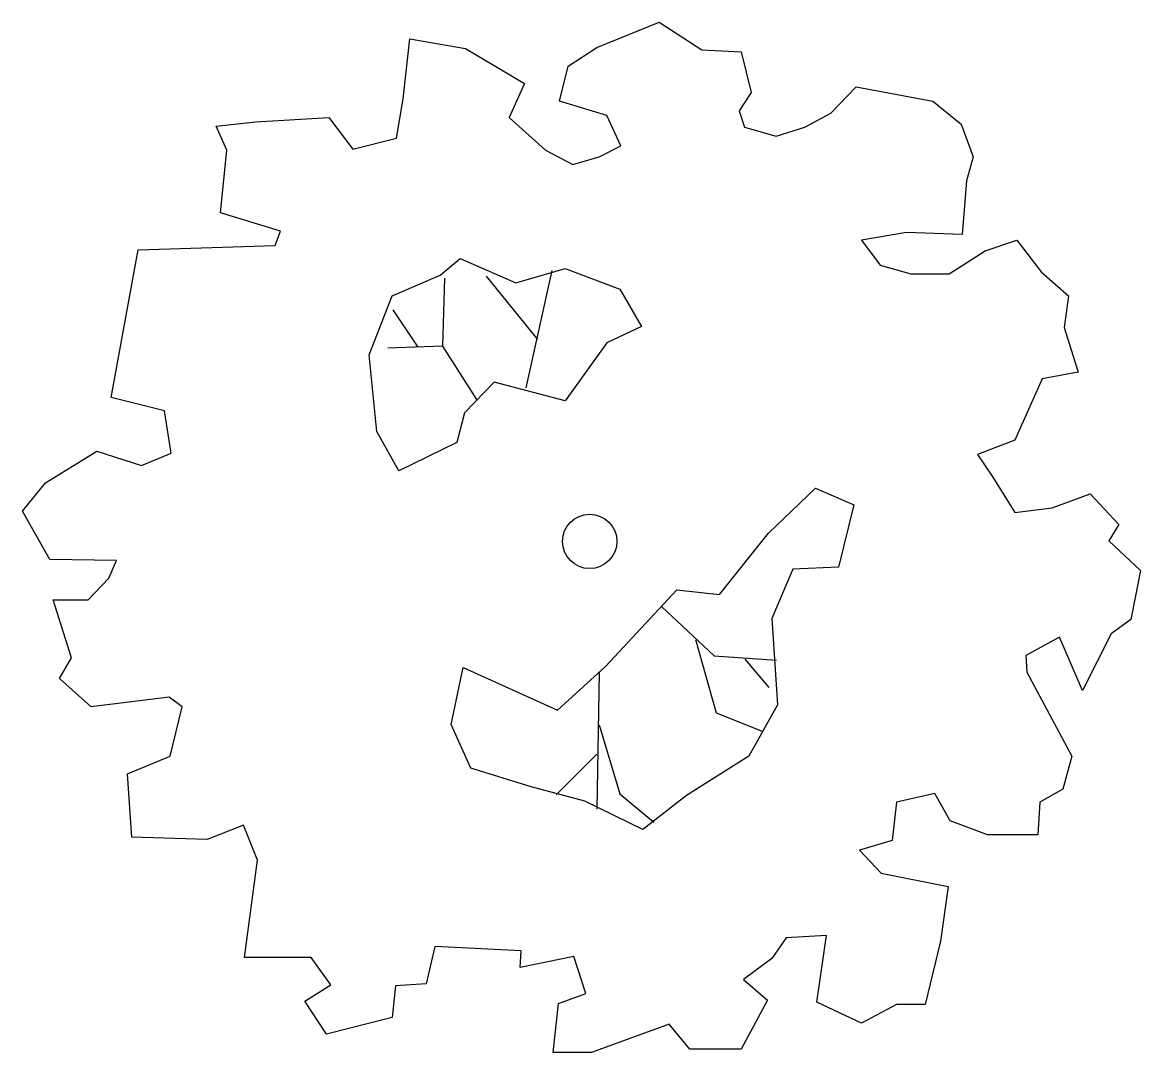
# Model space of a CAD drawing. Extents: x -0.52 to 0.5, y -0.47 to 0.47.
import ezdxf

# ---------------------------------------------------------------- set-up
doc = ezdxf.new("R2010")
doc.units = 0
doc.header["$LTSCALE"] = 25
doc.header["$MEASUREMENT"] = 0
doc.layers.add('2DLPSYMK', color=7, linetype='CONTINUOUS')

msp = doc.modelspace()

# ---------------------------------------------------------------- linework, layer by layer
at = {"layer": '2DLPSYMK', "color": 3}
for p, q in [((-0.0345, 0.2472), (-0.0584, 0.1403)), ((-0.1324, 0.2402), (-0.1344, 0.1783)), ((-0.0944, 0.2422), (-0.0475, 0.1843)), ((-0.1564, 0.1773), (-0.1793, 0.2113)), ((-0.1344, 0.1783), (-0.1843, 0.1763)), ((-0.1344, 0.1783), (-0.1034, 0.1294)), ((0.0654, -0.0594), (0.1134, -0.1044)), ((0.0964, -0.0894), (0.1154, -0.1563)), ((0.1134, -0.1044), (0.1703, -0.1084)), ((0.1414, -0.1074), (0.1634, -0.1334)), ((0.0085, -0.1194), (0.0065, -0.2442)), ((0.1154, -0.1563), (0.1574, -0.1733)), ((0.0085, -0.1673), (0.0275, -0.2303)), ((0.0065, -0.1943), (-0.0305, -0.2313)), ((0.0275, -0.2303), (0.0584, -0.2562))]:
    msp.add_line(p, q, dxfattribs=at)
for points in [[(-0.0404, 0.3569), (-0.0155, 0.3439), (0.0085, 0.3509), (0.0284, 0.3609), (0.0155, 0.3888), (-0.0275, 0.4018), (-0.0195, 0.4337), (0.0065, 0.4507), (0.0634, 0.4737), (0.1023, 0.4487), (0.1383, 0.4467), (0.1472, 0.4098), (0.1363, 0.3928), (0.1413, 0.3779), (0.1702, 0.3699), (0.1962, 0.3779), (0.2201, 0.3908), (0.2431, 0.4148), (0.3129, 0.4018), (0.3389, 0.3808), (0.3499, 0.3509), (0.3439, 0.3289), (0.3399, 0.28), (0.289, 0.282), (0.2481, 0.275), (0.265, 0.2521), (0.293, 0.2441), (0.3279, 0.2441), (0.3609, 0.2651), (0.3898, 0.275), (0.4118, 0.2461), (0.4367, 0.2241), (0.4327, 0.1952), (0.4457, 0.1543), (0.4128, 0.1483), (0.3878, 0.0924), (0.3539, 0.0794), (0.3679, 0.0585), (0.3878, 0.0265), (0.4218, 0.0305), (0.4567, 0.0435), (0.4826, 0.0155), (0.4737, 0.0006), (0.5026, -0.0264), (0.4936, -0.0713), (0.4757, -0.0843), (0.4497, -0.1362), (0.4287, -0.0873), (0.3978, -0.1042), (0.3988, -0.1192), (0.4397, -0.196), (0.4317, -0.226), (0.4108, -0.238), (0.4088, -0.2679), (0.3629, -0.2679), (0.3289, -0.2549), (0.3149, -0.23), (0.28, -0.238), (0.276, -0.2729), (0.2461, -0.2819), (0.266, -0.3028), (0.3269, -0.3148), (0.3199, -0.3647), (0.306, -0.4226), (0.28, -0.4226), (0.2481, -0.4396), (0.2071, -0.4206), (0.2161, -0.3597), (0.1792, -0.3617), (0.1662, -0.3807), (0.1403, -0.3997), (0.1622, -0.4186), (0.1383, -0.4635), (0.0913, -0.4635), (0.0724, -0.4406), (0.0015, -0.4665), (-0.0334, -0.4665), (-0.0284, -0.4216), (-0.0035, -0.4126), (-0.0145, -0.3787), (-0.0634, -0.3887), (-0.0624, -0.3737), (-0.1413, -0.3697), (-0.1492, -0.4036), (-0.1772, -0.4056), (-0.1802, -0.4346), (-0.2401, -0.4496), (-0.26, -0.4196), (-0.2361, -0.4046), (-0.2541, -0.3797), (-0.3149, -0.3797), (-0.303, -0.2909), (-0.3159, -0.2589), (-0.3489, -0.2719), (-0.4178, -0.2699), (-0.4218, -0.212), (-0.3828, -0.196), (-0.3718, -0.1511), (-0.3838, -0.1421), (-0.4547, -0.1511), (-0.4836, -0.1252), (-0.4727, -0.1062), (-0.4896, -0.0533), (-0.4577, -0.0533), (-0.4387, -0.0334), (-0.4317, -0.0174), (-0.4926, -0.0164), (-0.5176, 0.0275), (-0.4966, 0.0535), (-0.4497, 0.0824), (-0.4088, 0.0694), (-0.3818, 0.0804), (-0.3878, 0.1193), (-0.4367, 0.1313), (-0.4118, 0.2661), (-0.287, 0.2701), (-0.282, 0.283), (-0.3369, 0.3), (-0.3309, 0.3569), (-0.3409, 0.3788), (-0.305, 0.3828), (-0.2381, 0.3868), (-0.2161, 0.3579), (-0.1762, 0.3679), (-0.1702, 0.4038), (-0.1642, 0.4587), (-0.1133, 0.4497), (-0.0594, 0.4178), (-0.0734, 0.3868)], [(-0.1183, 0.2581), (-0.0674, 0.2361), (-0.0225, 0.2491), (0.0275, 0.2301), (0.0474, 0.1962), (0.0155, 0.1812), (-0.0225, 0.1283), (-0.0873, 0.1453), (-0.1143, 0.1174), (-0.1213, 0.0904), (-0.1742, 0.0645), (-0.1942, 0.1004), (-0.2011, 0.1703), (-0.1802, 0.2241), (-0.1363, 0.2431)], [(0.0145, -0.1142), (0.0794, -0.0443), (0.1183, -0.0483), (0.1632, 0.0076), (0.2061, 0.0485), (0.2411, 0.0335), (0.2271, -0.0234), (0.1852, -0.0254), (0.1662, -0.0703), (0.1712, -0.1491), (0.1452, -0.196), (0.0883, -0.232), (0.0484, -0.2629), (-0.0045, -0.237), (-0.0534, -0.224), (-0.1083, -0.207), (-0.1263, -0.1671), (-0.1153, -0.1152), (-0.0294, -0.1541)]]:
    msp.add_lwpolyline(points, close=True, dxfattribs=at)
msp.add_circle((0, 0), 0.0248, dxfattribs=at)

doc.saveas('drawing.dxf')
